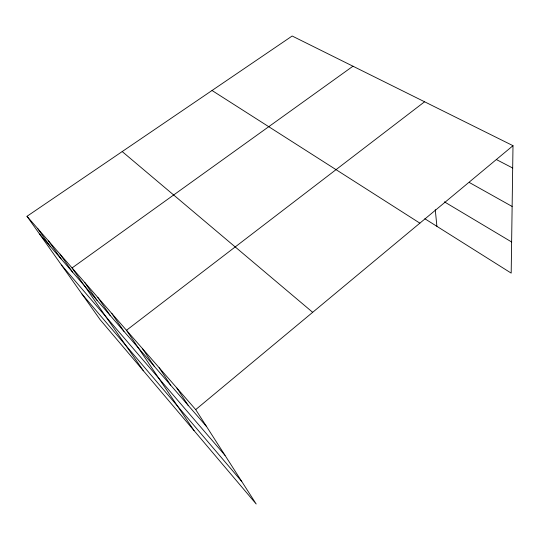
<?xml version="1.0" encoding="UTF-8"?>
<svg xmlns="http://www.w3.org/2000/svg" width="540" height="540" viewBox="0 0 540 540"><rect width="100%" height="100%" fill="white"/><g stroke="black" fill="none" stroke-linecap="round" stroke-linejoin="round"><path stroke-width="0.81" d="M27 216.297L195.71 409.61L256.176 503.989L100.109 319.646L27 216.297L292.16 36.011L513 145.685L511.184 273.112L424.838 218.741M195.71 409.61L513 145.685M424.582 101.777L126.475 330.278L194.103 430.67M352.971 66.211L72.07 267.941L143.431 370.811M496.341 159.53L512.683 168.021M469.469 182.567L512.136 206.462M444.386 201.845L511.63 241.994M212.031 90.497L419.87 223.155M122.202 151.565L312.68 312.316M39.596 234.097L206.584 426.587M61.479 265.039L225.018 455.362M81.972 293.996L241.751 481.478M37.53 228.359L50.105 246.213M48.526 240.962L61.074 258.856M60.028 254.144L72.529 272.059M84.692 282.4L97.045 300.321M97.936 297.574L110.18 315.461M111.841 313.51L123.957 331.344M142.358 348.482L154.109 366.1M159.138 367.713L170.654 385.169M176.897 388.058L188.116 405.297M435.254 209.642L436.907 226.341"/></g></svg>
